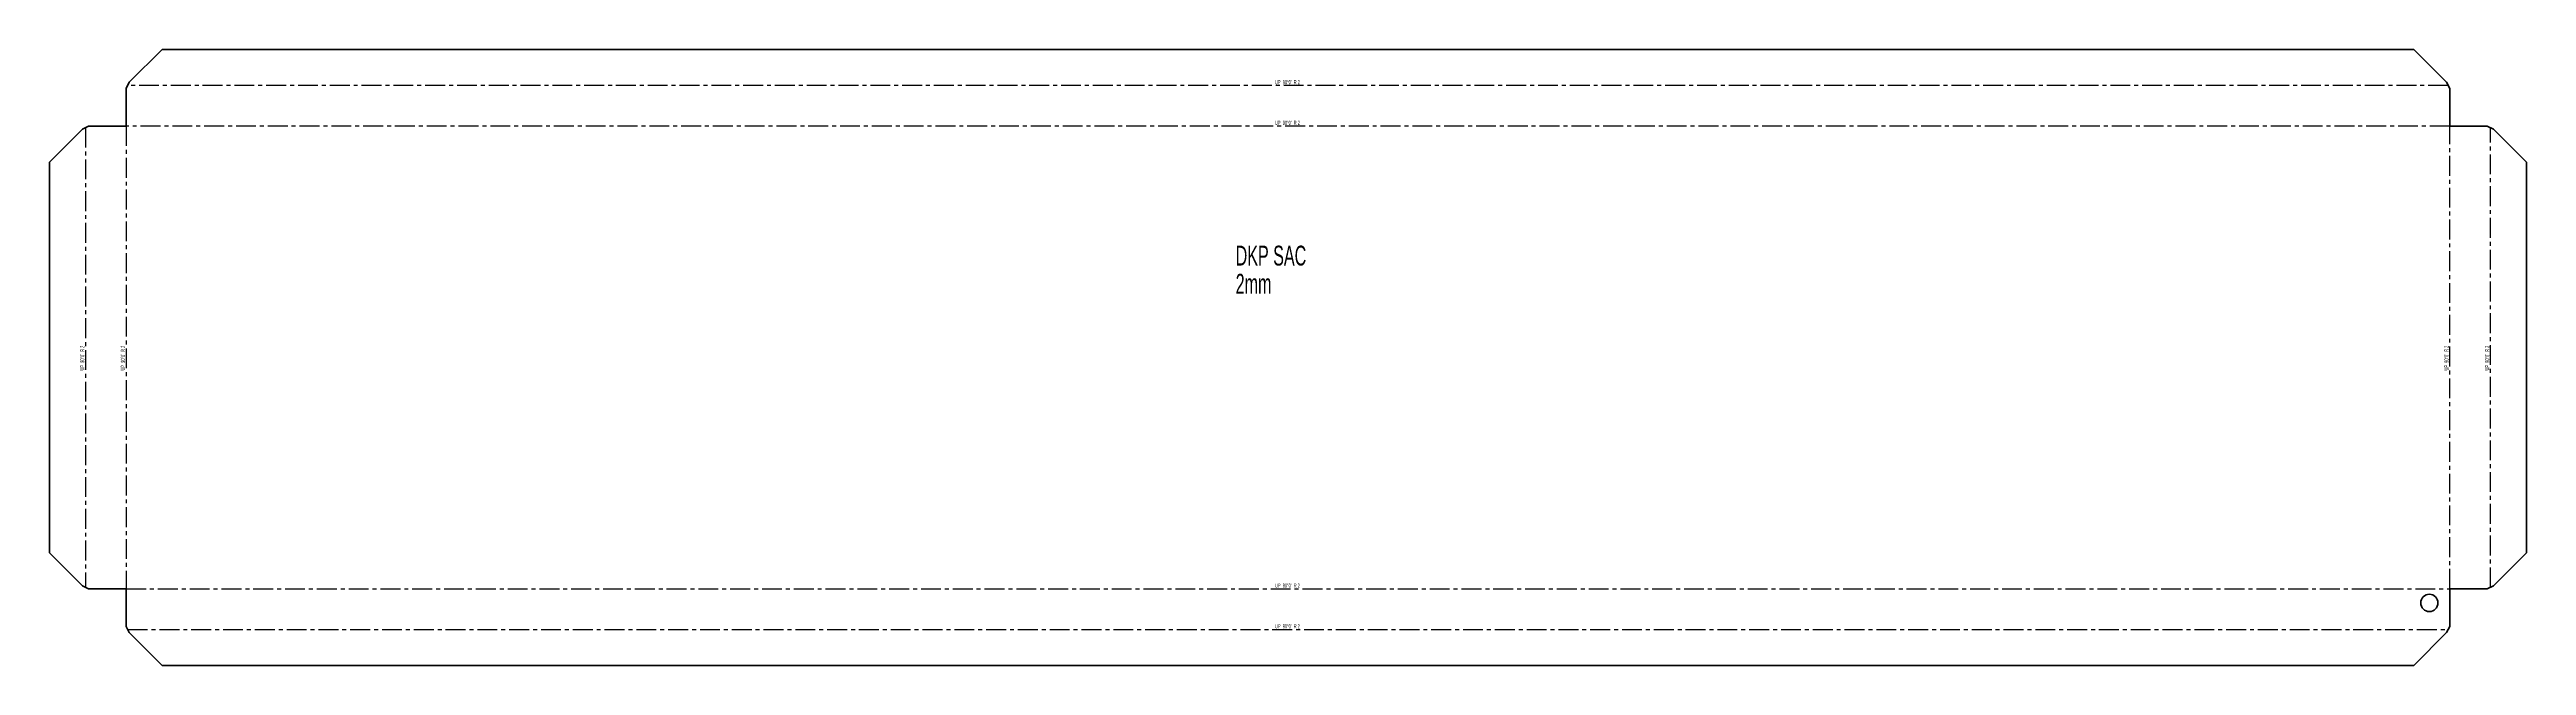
# Model space of a CAD drawing. Header units: millimetres. Extents: x -407 to 1176, y -82 to 312.
import ezdxf

# ---------------------------------------------------------------- set-up
doc = ezdxf.new("R2010")
doc.units = ezdxf.units.MM
doc.linetypes.add('CENTERX2', pattern=[20.32, 12.7, -2.54, 2.54, -2.54])
doc.styles.add('SLDTEXTSTYLE0', font='TXT', dxfattribs={"width": 0.5675})
doc.styles.add('SLDTEXTSTYLE1', font='TXT', dxfattribs={"width": 0.605})

# ---------------------------------------------------------------- blocks, each defined once
blk = doc.blocks.new('SW_NOTE_0')
at = {"color": 0, "linetype": 'Continuous', "lineweight": 0, "char_height": 12.7, "attachment_point": 1, "style": 'SLDTEXTSTYLE1'}
for s, insert in [('DKP SAC', (0, 16.4)), ('2mm', (0, -1.6))]:
    blk.add_mtext(s, dxfattribs=dict(at, insert=insert))

msp = doc.modelspace()

# ---------------------------------------------------------------- linework, layer by layer
at = {"color": 7, "linetype": 'Continuous', "lineweight": 35}
for p, q in [((-356.3, 291.5), (-335.3, 312.5)), ((-335.3, 312.5), (1103.7, 312.5)), ((1103.7, 312.5), (1124.7, 291.5)), ((-358.3, 287.5), (-356.3, 291.5)), ((-358.3, 263.5), (-358.3, 287.5)), ((1124.7, 291.5), (1126.7, 287.5)), ((1126.7, 263.5), (1126.7, 287.5)), ((-407.3, 240.5), (-386.3, 261.5)), ((-386.3, 261.5), (-382.3, 263.5)), ((-358.3, 263.5), (-382.3, 263.5)), ((1126.7, 263.5), (1150.7, 263.5)), ((1150.7, 263.5), (1154.7, 261.5)), ((1175.7, 240.5), (1154.7, 261.5)), ((-407.3, -9.5), (-407.3, 240.5)), ((1175.7, 240.5), (1175.7, -9.5)), ((-386.3, -30.5), (-407.3, -9.5)), ((1154.7, -30.5), (1175.7, -9.5)), ((-382.3, -32.5), (-386.3, -30.5)), ((1154.7, -30.5), (1150.7, -32.5)), ((-358.3, -32.5), (-382.3, -32.5)), ((-358.3, -32.5), (-358.3, -56.5)), ((1126.7, -32.5), (1150.7, -32.5)), ((1126.7, -32.5), (1126.7, -56.5)), ((-356.3, -60.5), (-358.3, -56.5)), ((-335.3, -81.5), (-356.3, -60.5)), ((1124.7, -60.5), (1103.7, -81.5)), ((1126.7, -56.5), (1124.7, -60.5)), ((1103.7, -81.5), (-335.3, -81.5))]:
    msp.add_line(p, q, dxfattribs=at)
at = {"color": 7, "linetype": 'CENTERX2'}
for p, q in [((1125.7, 289.5), (-357.3, 289.5)), ((-384.3, 262.5), (-384.3, -31.5)), ((-358.3, 263.5), (-358.3, -32.5)), ((1126.7, 263.5), (-358.3, 263.5)), ((1126.7, -32.5), (1126.7, 263.5)), ((1152.7, -31.5), (1152.7, 262.5)), ((-358.3, -32.5), (1126.7, -32.5)), ((-357.3, -58.5), (1125.7, -58.5))]:
    msp.add_line(p, q, dxfattribs=at)
at = {"color": 7, "linetype": 'Continuous', "lineweight": 35}
msp.add_circle((1113.7, -41.5), 5.5, dxfattribs=at)

# ---------------------------------------------------------------- block references
at = {"color": 7, "linetype": 'Continuous', "lineweight": 0}
msp.add_blockref('SW_NOTE_0', (350.8, 170.6), dxfattribs=at)

# ---------------------------------------------------------------- texts
at = {"color": 7, "linetype": 'Continuous', "lineweight": 0, "char_height": 2.646, "attachment_point": 2, "style": 'SLDTEXTSTYLE0'}
for insert in [(383.9, 292.9), (383.9, 266.9), (383.9, -29.1), (383.9, -55.1)]:
    msp.add_mtext("UP  90°0'  R 2", dxfattribs=dict(at, insert=insert))
at = {"color": 7, "linetype": 'Continuous', "lineweight": 0, "char_height": 2.646, "attachment_point": 2, "rotation": 90, "style": 'SLDTEXTSTYLE0'}
for insert in [(-387.7, 115.1), (-361.7, 115.1), (1123.3, 115.1), (1149.3, 115.1)]:
    msp.add_mtext("UP  90°0'  R 2", dxfattribs=dict(at, insert=insert))

doc.saveas('drawing.dxf')
